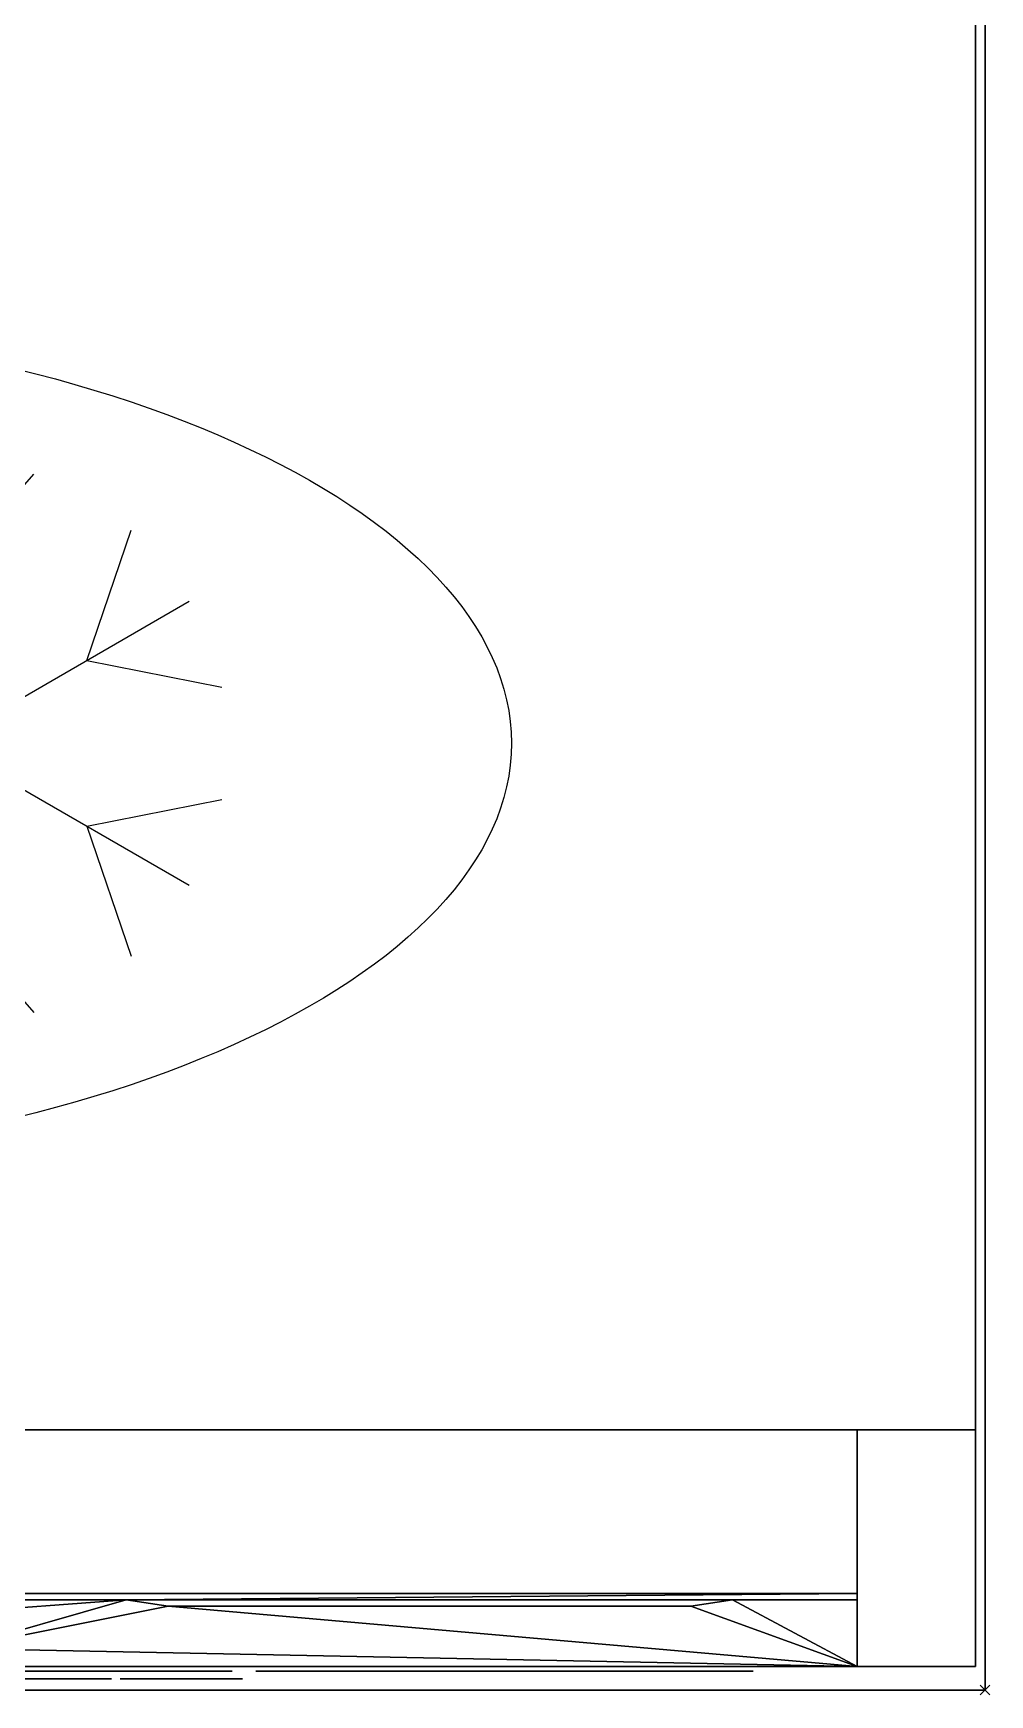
# Model space of a CAD drawing. Header units: millimetres. Extents: x -1 to 1800, y -1098 to 1.
# Drawn here: x 1598 to 1800, y -701 to -350 of the extents above; entities that cross this region are included whole.
import ezdxf

# ---------------------------------------------------------------- set-up
doc = ezdxf.new("R2010")
doc.units = ezdxf.units.MM
doc.header["$PDMODE"] = 3
doc.linetypes.add('NASCOSTA', pattern=[9.525, 6.35, -3.175])
for name, color, linetype in [('IQ_200_2D', 1, 'Continuous'), ('IQ_200_3D', 1, 'Continuous'), ('IQ_204_2D', 7, 'Continuous'), ('IQ_BLACK_3D', 250, 'Continuous'), ('IQ_BLUE_3D', 5, 'Continuous'), ('IQ_GRAY_3D', 9, 'Continuous'), ('IQ_INS_3D', 3, 'Continuous')]:
    doc.layers.add(name, color=color, linetype=linetype)

# ---------------------------------------------------------------- blocks, each defined once
blk = doc.blocks.new('hpp_elx_bi_bt_r')
at = {"layer": 'IQ_200_3D'}
mesh = blk.add_polyface(dxfattribs=at)
corners = [(369, -50, 47), (0, -50, 47), (0, 0, 47), (369, 0, 47)]
mesh.append_faces([[corners[k] for k in face] for face in [(0, 1, 2, 3)]])
mesh = blk.add_polyface(dxfattribs=at)
corners = [(369, 0, 675), (0, 0, 675), (0, -34.6, 675), (369, -34.6, 675)]
mesh.append_faces([[corners[k] for k in face] for face in [(0, 1, 2, 3)]])
mesh = blk.add_polyface(dxfattribs=at)
corners = [(369, -50, 568.83), (369, -50, 47), (369, 0, 47), (369, 0, 675), (369, -34.6, 675), (369, -34.6, 626.33)]
mesh.append_faces([[corners[k] for k in face] for face in [(3, 5, 0)]], dxfattribs={"vtx0": -1, "vtx2": -1})
mesh.append_faces([[corners[k] for k in face] for face in [(3, 4, 5)]], dxfattribs={"vtx2": -1})
mesh.append_faces([[corners[k] for k in face] for face in [(0, 1, 2, 3)]], dxfattribs={"vtx3": -1})
mesh = blk.add_polyface(dxfattribs=at)
corners = [(369, -34.6, 675), (0, -34.6, 675), (0, -34.6, 626.33), (369, -34.6, 626.33)]
mesh.append_faces([[corners[k] for k in face] for face in [(0, 1, 2, 3)]])
mesh = blk.add_polyface(dxfattribs=at)
corners = [(369, -50, 47), (0, -50, 47), (0, -50, 568.83), (369, -50, 568.83)]
mesh.append_faces([[corners[k] for k in face] for face in [(0, 1, 2, 3)]])
at = {"layer": 'IQ_BLACK_3D'}
mesh = blk.add_polyface(dxfattribs=at)
corners = [(131.95, -51, 235.56), (131.95, -51, 227.55), (236.98, -51, 227.55), (236.98, -51, 235.56)]
mesh.append_faces([[corners[k] for k in face] for face in [(0, 1, 2, 3)]])
mesh = blk.add_polyface(dxfattribs=at)
corners = [(131.95, -51, 223.55), (131.95, -51, 215.55), (236.98, -51, 215.55), (236.98, -51, 223.55)]
mesh.append_faces([[corners[k] for k in face] for face in [(0, 1, 2, 3)]])
mesh = blk.add_polyface(dxfattribs=at)
corners = [(131.95, -51, 211.55), (131.95, -51, 203.55), (236.98, -51, 203.55), (236.98, -51, 211.55)]
mesh.append_faces([[corners[k] for k in face] for face in [(0, 1, 2, 3)]])
mesh = blk.add_polyface(dxfattribs=at)
corners = [(131.95, -51, 199.54), (131.95, -51, 191.54), (236.98, -51, 191.54), (236.98, -51, 199.54)]
mesh.append_faces([[corners[k] for k in face] for face in [(0, 1, 2, 3)]])
mesh = blk.add_polyface(dxfattribs=at)
corners = [(131.95, -51, 187.54), (131.95, -51, 179.54), (236.98, -51, 179.54), (236.98, -51, 187.54)]
mesh.append_faces([[corners[k] for k in face] for face in [(0, 1, 2, 3)]])
mesh = blk.add_polyface(dxfattribs=at)
corners = [(131.95, -51, 175.54), (131.95, -51, 167.54), (236.98, -51, 167.54), (236.98, -51, 175.54)]
mesh.append_faces([[corners[k] for k in face] for face in [(0, 1, 2, 3)]])
mesh = blk.add_polyface(dxfattribs=at)
corners = [(131.95, -51, 163.53), (131.95, -51, 155.53), (236.98, -51, 155.53), (236.98, -51, 163.53)]
mesh.append_faces([[corners[k] for k in face] for face in [(0, 1, 2, 3)]])
mesh = blk.add_polyface(dxfattribs=at)
corners = [(131.95, -51, 151.53), (131.95, -51, 143.53), (236.98, -51, 143.53), (236.98, -51, 151.53)]
mesh.append_faces([[corners[k] for k in face] for face in [(0, 1, 2, 3)]])
mesh = blk.add_polyface(dxfattribs=at)
corners = [(131.95, -51, 139.53), (131.95, -51, 131.52), (236.98, -51, 131.52), (236.98, -51, 139.53)]
mesh.append_faces([[corners[k] for k in face] for face in [(0, 1, 2, 3)]])
mesh = blk.add_polyface(dxfattribs=at)
corners = [(131.95, -51, 127.52), (131.95, -51, 119.52), (236.98, -51, 119.52), (236.98, -51, 127.52)]
mesh.append_faces([[corners[k] for k in face] for face in [(0, 1, 2, 3)]])
mesh = blk.add_polyface(dxfattribs=at)
corners = [(131.95, -51, 115.52), (131.95, -51, 107.52), (236.98, -51, 107.52), (236.98, -51, 115.52)]
mesh.append_faces([[corners[k] for k in face] for face in [(0, 1, 2, 3)]])
mesh = blk.add_polyface(dxfattribs=at)
corners = [(131.95, -51, 103.52), (131.95, -51, 95.51), (236.98, -51, 95.51), (236.98, -51, 103.52)]
mesh.append_faces([[corners[k] for k in face] for face in [(0, 1, 2, 3)]])
mesh = blk.add_polyface(dxfattribs=at)
corners = [(131.95, -51, 91.51), (131.95, -51, 83.51), (236.98, -51, 83.51), (236.98, -51, 91.51)]
mesh.append_faces([[corners[k] for k in face] for face in [(0, 1, 2, 3)]])
mesh = blk.add_polyface(dxfattribs=at)
corners = [(131.95, -51, 79.51), (131.95, -51, 71.51), (236.98, -51, 71.51), (236.98, -51, 79.51)]
mesh.append_faces([[corners[k] for k in face] for face in [(0, 1, 2, 3)]])
mesh = blk.add_polyface(dxfattribs=at)
corners = [(131.95, -51, 67.51), (131.95, -51, 59.5), (236.98, -51, 59.5), (236.98, -51, 67.51)]
mesh.append_faces([[corners[k] for k in face] for face in [(0, 1, 2, 3)]])
mesh = blk.add_polyface(dxfattribs=at)
corners = [(131.98, -51, 461.62), (131.98, -51, 453.62), (237.02, -51, 453.62), (237.02, -51, 461.62)]
mesh.append_faces([[corners[k] for k in face] for face in [(0, 1, 2, 3)]])
mesh = blk.add_polyface(dxfattribs=at)
corners = [(131.98, -51, 449.62), (131.98, -51, 441.62), (237.02, -51, 441.62), (237.02, -51, 449.62)]
mesh.append_faces([[corners[k] for k in face] for face in [(0, 1, 2, 3)]])
mesh = blk.add_polyface(dxfattribs=at)
corners = [(131.98, -51, 437.61), (131.98, -51, 429.61), (237.02, -51, 429.61), (237.02, -51, 437.61)]
mesh.append_faces([[corners[k] for k in face] for face in [(0, 1, 2, 3)]])
mesh = blk.add_polyface(dxfattribs=at)
corners = [(131.98, -51, 425.61), (131.98, -51, 417.61), (237.02, -51, 417.61), (237.02, -51, 425.61)]
mesh.append_faces([[corners[k] for k in face] for face in [(0, 1, 2, 3)]])
mesh = blk.add_polyface(dxfattribs=at)
corners = [(131.98, -51, 413.61), (131.98, -51, 405.6), (237.02, -51, 405.6), (237.02, -51, 413.61)]
mesh.append_faces([[corners[k] for k in face] for face in [(0, 1, 2, 3)]])
mesh = blk.add_polyface(dxfattribs=at)
corners = [(131.98, -51, 401.6), (131.98, -51, 393.6), (237.02, -51, 393.6), (237.02, -51, 401.6)]
mesh.append_faces([[corners[k] for k in face] for face in [(0, 1, 2, 3)]])
mesh = blk.add_polyface(dxfattribs=at)
corners = [(131.98, -51, 389.6), (131.98, -51, 381.6), (237.02, -51, 381.6), (237.02, -51, 389.6)]
mesh.append_faces([[corners[k] for k in face] for face in [(0, 1, 2, 3)]])
mesh = blk.add_polyface(dxfattribs=at)
corners = [(131.98, -51, 557.65), (131.98, -51, 549.65), (237.02, -51, 549.65), (237.02, -51, 557.65)]
mesh.append_faces([[corners[k] for k in face] for face in [(0, 1, 2, 3)]])
mesh = blk.add_polyface(dxfattribs=at)
corners = [(131.98, -51, 545.65), (131.98, -51, 537.64), (237.02, -51, 537.64), (237.02, -51, 545.65)]
mesh.append_faces([[corners[k] for k in face] for face in [(0, 1, 2, 3)]])
mesh = blk.add_polyface(dxfattribs=at)
corners = [(131.98, -51, 533.64), (131.98, -51, 525.64), (237.02, -51, 525.64), (237.02, -51, 533.64)]
mesh.append_faces([[corners[k] for k in face] for face in [(0, 1, 2, 3)]])
mesh = blk.add_polyface(dxfattribs=at)
corners = [(131.98, -51, 521.64), (131.98, -51, 513.64), (237.02, -51, 513.64), (237.02, -51, 521.64)]
mesh.append_faces([[corners[k] for k in face] for face in [(0, 1, 2, 3)]])
mesh = blk.add_polyface(dxfattribs=at)
corners = [(131.98, -51, 509.64), (131.98, -51, 501.63), (237.02, -51, 501.63), (237.02, -51, 509.64)]
mesh.append_faces([[corners[k] for k in face] for face in [(0, 1, 2, 3)]])
mesh = blk.add_polyface(dxfattribs=at)
corners = [(131.98, -51, 497.63), (131.98, -51, 489.63), (237.02, -51, 489.63), (237.02, -51, 497.63)]
mesh.append_faces([[corners[k] for k in face] for face in [(0, 1, 2, 3)]])
mesh = blk.add_polyface(dxfattribs=at)
corners = [(131.98, -51, 485.63), (131.98, -51, 477.63), (237.02, -51, 477.63), (237.02, -51, 485.63)]
mesh.append_faces([[corners[k] for k in face] for face in [(0, 1, 2, 3)]])
mesh = blk.add_polyface(dxfattribs=at)
corners = [(131.98, -51, 473.62), (131.98, -51, 465.62), (237.02, -51, 465.62), (237.02, -51, 473.62)]
mesh.append_faces([[corners[k] for k in face] for face in [(0, 1, 2, 3)]])
mesh = blk.add_polyface(dxfattribs=at)
corners = [(242.02, -51, 557.65), (242.02, -51, 549.65), (347.05, -51, 549.65), (347.05, -51, 557.65)]
mesh.append_faces([[corners[k] for k in face] for face in [(0, 1, 2, 3)]])
mesh = blk.add_polyface(dxfattribs=at)
corners = [(242.02, -51, 545.65), (242.02, -51, 537.64), (347.05, -51, 537.64), (347.05, -51, 545.65)]
mesh.append_faces([[corners[k] for k in face] for face in [(0, 1, 2, 3)]])
mesh = blk.add_polyface(dxfattribs=at)
corners = [(242.02, -51, 533.64), (242.02, -51, 525.64), (347.05, -51, 525.64), (347.05, -51, 533.64)]
mesh.append_faces([[corners[k] for k in face] for face in [(0, 1, 2, 3)]])
mesh = blk.add_polyface(dxfattribs=at)
corners = [(242.02, -51, 521.64), (242.02, -51, 513.64), (347.05, -51, 513.64), (347.05, -51, 521.64)]
mesh.append_faces([[corners[k] for k in face] for face in [(0, 1, 2, 3)]])
mesh = blk.add_polyface(dxfattribs=at)
corners = [(242.02, -51, 509.64), (242.02, -51, 501.63), (347.05, -51, 501.63), (347.05, -51, 509.64)]
mesh.append_faces([[corners[k] for k in face] for face in [(0, 1, 2, 3)]])
mesh = blk.add_polyface(dxfattribs=at)
corners = [(242.02, -51, 497.63), (242.02, -51, 489.63), (347.05, -51, 489.63), (347.05, -51, 497.63)]
mesh.append_faces([[corners[k] for k in face] for face in [(0, 1, 2, 3)]])
mesh = blk.add_polyface(dxfattribs=at)
corners = [(242.02, -51, 485.63), (242.02, -51, 477.63), (347.05, -51, 477.63), (347.05, -51, 485.63)]
mesh.append_faces([[corners[k] for k in face] for face in [(0, 1, 2, 3)]])
mesh = blk.add_polyface(dxfattribs=at)
corners = [(242.02, -51, 473.62), (242.02, -51, 465.62), (347.05, -51, 465.62), (347.05, -51, 473.62)]
mesh.append_faces([[corners[k] for k in face] for face in [(0, 1, 2, 3)]])
mesh = blk.add_polyface(dxfattribs=at)
corners = [(242.02, -51, 461.62), (242.02, -51, 453.62), (347.05, -51, 453.62), (347.05, -51, 461.62)]
mesh.append_faces([[corners[k] for k in face] for face in [(0, 1, 2, 3)]])
mesh = blk.add_polyface(dxfattribs=at)
corners = [(242.02, -51, 449.62), (242.02, -51, 441.62), (347.05, -51, 441.62), (347.05, -51, 449.62)]
mesh.append_faces([[corners[k] for k in face] for face in [(0, 1, 2, 3)]])
mesh = blk.add_polyface(dxfattribs=at)
corners = [(242.02, -51, 437.61), (242.02, -51, 429.61), (347.05, -51, 429.61), (347.05, -51, 437.61)]
mesh.append_faces([[corners[k] for k in face] for face in [(0, 1, 2, 3)]])
mesh = blk.add_polyface(dxfattribs=at)
corners = [(242.02, -51, 425.61), (242.02, -51, 417.61), (347.05, -51, 417.61), (347.05, -51, 425.61)]
mesh.append_faces([[corners[k] for k in face] for face in [(0, 1, 2, 3)]])
mesh = blk.add_polyface(dxfattribs=at)
corners = [(242.02, -51, 413.61), (242.02, -51, 405.6), (347.05, -51, 405.6), (347.05, -51, 413.61)]
mesh.append_faces([[corners[k] for k in face] for face in [(0, 1, 2, 3)]])
mesh = blk.add_polyface(dxfattribs=at)
corners = [(242.02, -51, 401.6), (242.02, -51, 393.6), (347.05, -51, 393.6), (347.05, -51, 401.6)]
mesh.append_faces([[corners[k] for k in face] for face in [(0, 1, 2, 3)]])
mesh = blk.add_polyface(dxfattribs=at)
corners = [(242.02, -51, 389.6), (242.02, -51, 381.6), (347.05, -51, 381.6), (347.05, -51, 389.6)]
mesh.append_faces([[corners[k] for k in face] for face in [(0, 1, 2, 3)]])
mesh = blk.add_polyface(dxfattribs=at)
corners = [(242.02, -51, 377.6), (242.02, -51, 369.59), (347.05, -51, 369.59), (347.05, -51, 377.6)]
mesh.append_faces([[corners[k] for k in face] for face in [(0, 1, 2, 3)]])
mesh = blk.add_polyface(dxfattribs=at)
corners = [(242.02, -51, 247.56), (242.02, -51, 239.56), (347.05, -51, 239.56), (347.05, -51, 247.56)]
mesh.append_faces([[corners[k] for k in face] for face in [(0, 1, 2, 3)]])
mesh = blk.add_polyface(dxfattribs=at)
corners = [(242.02, -51, 235.56), (242.02, -51, 227.55), (347.05, -51, 227.55), (347.05, -51, 235.56)]
mesh.append_faces([[corners[k] for k in face] for face in [(0, 1, 2, 3)]])
mesh = blk.add_polyface(dxfattribs=at)
corners = [(242.02, -51, 223.55), (242.02, -51, 215.55), (347.05, -51, 215.55), (347.05, -51, 223.55)]
mesh.append_faces([[corners[k] for k in face] for face in [(0, 1, 2, 3)]])
mesh = blk.add_polyface(dxfattribs=at)
corners = [(242.02, -51, 211.55), (242.02, -51, 203.55), (347.05, -51, 203.55), (347.05, -51, 211.55)]
mesh.append_faces([[corners[k] for k in face] for face in [(0, 1, 2, 3)]])
mesh = blk.add_polyface(dxfattribs=at)
corners = [(242.02, -51, 199.54), (242.02, -51, 191.54), (347.05, -51, 191.54), (347.05, -51, 199.54)]
mesh.append_faces([[corners[k] for k in face] for face in [(0, 1, 2, 3)]])
mesh = blk.add_polyface(dxfattribs=at)
corners = [(242.02, -51, 187.54), (242.02, -51, 179.54), (347.05, -51, 179.54), (347.05, -51, 187.54)]
mesh.append_faces([[corners[k] for k in face] for face in [(0, 1, 2, 3)]])
mesh = blk.add_polyface(dxfattribs=at)
corners = [(242.02, -51, 175.54), (242.02, -51, 167.54), (347.05, -51, 167.54), (347.05, -51, 175.54)]
mesh.append_faces([[corners[k] for k in face] for face in [(0, 1, 2, 3)]])
mesh = blk.add_polyface(dxfattribs=at)
corners = [(242.02, -51, 163.53), (242.02, -51, 155.53), (347.05, -51, 155.53), (347.05, -51, 163.53)]
mesh.append_faces([[corners[k] for k in face] for face in [(0, 1, 2, 3)]])
mesh = blk.add_polyface(dxfattribs=at)
corners = [(242.02, -51, 151.53), (242.02, -51, 143.53), (347.05, -51, 143.53), (347.05, -51, 151.53)]
mesh.append_faces([[corners[k] for k in face] for face in [(0, 1, 2, 3)]])
mesh = blk.add_polyface(dxfattribs=at)
corners = [(242.02, -51, 139.53), (242.02, -51, 131.52), (347.05, -51, 131.52), (347.05, -51, 139.53)]
mesh.append_faces([[corners[k] for k in face] for face in [(0, 1, 2, 3)]])
mesh = blk.add_polyface(dxfattribs=at)
corners = [(242.02, -51, 127.52), (242.02, -51, 119.52), (347.05, -51, 119.52), (347.05, -51, 127.52)]
mesh.append_faces([[corners[k] for k in face] for face in [(0, 1, 2, 3)]])
mesh = blk.add_polyface(dxfattribs=at)
corners = [(242.02, -51, 115.52), (242.02, -51, 107.52), (347.05, -51, 107.52), (347.05, -51, 115.52)]
mesh.append_faces([[corners[k] for k in face] for face in [(0, 1, 2, 3)]])
mesh = blk.add_polyface(dxfattribs=at)
corners = [(242.02, -51, 103.52), (242.02, -51, 95.51), (347.05, -51, 95.51), (347.05, -51, 103.52)]
mesh.append_faces([[corners[k] for k in face] for face in [(0, 1, 2, 3)]])
mesh = blk.add_polyface(dxfattribs=at)
corners = [(242.02, -51, 91.51), (242.02, -51, 83.51), (347.05, -51, 83.51), (347.05, -51, 91.51)]
mesh.append_faces([[corners[k] for k in face] for face in [(0, 1, 2, 3)]])
mesh = blk.add_polyface(dxfattribs=at)
corners = [(242.02, -51, 79.51), (242.02, -51, 71.51), (347.05, -51, 71.51), (347.05, -51, 79.51)]
mesh.append_faces([[corners[k] for k in face] for face in [(0, 1, 2, 3)]])
mesh = blk.add_polyface(dxfattribs=at)
corners = [(242.02, -51, 67.51), (242.02, -51, 59.5), (347.05, -51, 59.5), (347.05, -51, 67.51)]
mesh.append_faces([[corners[k] for k in face] for face in [(0, 1, 2, 3)]])
at = {"layer": 'IQ_BLUE_3D'}
mesh = blk.add_polyface(dxfattribs=at)
corners = [(369, -35.97, 621.21), (369, -34.6, 626.33), (0, -34.6, 626.33), (0, -35.97, 621.21), (214.63, -35.97, 621.21), (223.47, -37.29, 616.28), (333.85, -37.29, 616.28), (342.69, -35.97, 621.21)]
mesh.append_faces([[corners[k] for k in face] for face in [(5, 6, 7, 4), (2, 3, 4, 1)]], dxfattribs={"vtx2": -1})
mesh.append_faces([[corners[k] for k in face] for face in [(7, 0, 1, 4)]], dxfattribs={"vtx2": -1, "vtx3": -1})
at = {"layer": 'IQ_GRAY_3D'}
mesh = blk.add_polyface(dxfattribs=at)
corners = [(369, -35.97, 621.21), (342.69, -35.97, 621.21), (333.85, -37.29, 616.28), (223.47, -37.29, 616.28), (214.63, -35.97, 621.21), (0, -35.97, 621.21), (0, -50, 568.83), (369, -50, 568.83), (56.07, -38.59, 611.42), (178.75, -38.59, 611.42), (178.75, -46.23, 582.9), (56.07, -46.23, 582.9)]
mesh.append_faces([[corners[k] for k in face] for face in [(2, 7, 1), (4, 10, 3), (8, 5, 11), (6, 11, 5)]], dxfattribs={"vtx0": -1, "vtx1": -1})
mesh.append_faces([[corners[k] for k in face] for face in [(7, 3, 10)]], dxfattribs={"vtx0": -1, "vtx1": -1, "vtx2": -1})
mesh.append_faces([[corners[k] for k in face] for face in [(7, 2, 3)]], dxfattribs={"vtx0": -1, "vtx2": -1})
mesh.append_faces([[corners[k] for k in face] for face in [(9, 10, 4)]], dxfattribs={"vtx1": -1, "vtx2": -1})
mesh.append_faces([[corners[k] for k in face] for face in [(8, 9, 4, 5), (10, 11, 6, 7)]], dxfattribs={"vtx1": -1, "vtx3": -1})
mesh.append_faces([[corners[k] for k in face] for face in [(7, 0, 1)]], dxfattribs={"vtx2": -1})
mesh = blk.add_polyface(dxfattribs=at)
corners = [(211.5, -52.64, 350.77), (157.43, -52.64, 350.77), (157.43, -52.64, 296.77), (211.5, -52.64, 296.77), (191.68, -52.64, 299.53), (191.68, -52.64, 348.12), (197.56, -52.64, 345.46), (202.58, -52.64, 341.4), (206.42, -52.64, 336.21), (208.82, -52.64, 330.22), (209.64, -52.64, 323.82), (208.82, -52.64, 317.42), (206.42, -52.64, 311.43), (202.58, -52.64, 306.24), (197.56, -52.64, 302.19), (189.21, -52.64, 344.6), (187.75, -52.64, 339.55), (185.19, -52.64, 334.96), (181.67, -52.64, 331.06), (177.37, -52.64, 328.04), (172.5, -52.64, 326.07), (167.31, -52.64, 325.23), (159.27, -52.64, 325.23), (160.38, -52.64, 331.22), (162.9, -52.64, 336.76), (166.7, -52.64, 341.52), (171.54, -52.64, 345.22), (177.13, -52.64, 347.64), (183.14, -52.64, 348.62), (189.21, -52.64, 348.12), (167.31, -52.64, 322.41), (172.5, -52.64, 321.58), (177.37, -52.64, 319.6), (181.67, -52.64, 316.58), (185.19, -52.64, 312.68), (187.75, -52.64, 308.09), (189.21, -52.64, 303.05), (189.21, -52.64, 298.9), (183.1, -52.64, 298.57), (177.09, -52.64, 299.7), (171.51, -52.64, 302.22), (166.7, -52.64, 306), (162.92, -52.64, 310.82), (160.4, -52.64, 316.4), (159.27, -52.64, 322.41)]
mesh.append_faces([[corners[k] for k in face] for face in [(14, 3, 13), (41, 2, 40), (39, 2, 38), (9, 0, 8), (7, 0, 6), (6, 0, 5), (15, 5, 29), (21, 30, 20), (24, 1, 23)]], dxfattribs={"vtx0": -1, "vtx1": -1})
mesh.append_faces([[corners[k] for k in face] for face in [(4, 37, 3)]], dxfattribs={"vtx0": -1, "vtx1": -1, "vtx2": -1})
mesh.append_faces([[corners[k] for k in face] for face in [(3, 14, 4), (3, 37, 38, 2), (4, 36, 37), (17, 33, 34, 16), (3, 10, 11), (2, 41, 42), (2, 42, 43), (19, 32, 33, 18), (19, 31, 32), (20, 30, 31, 19), (0, 7, 8), (16, 4, 5, 15), (10, 3, 0), (1, 25, 26), (28, 0, 1)]], dxfattribs={"vtx0": -1, "vtx2": -1})
mesh.append_faces([[corners[k] for k in face] for face in [(12, 13, 3), (11, 12, 3), (39, 40, 2), (43, 44, 2), (9, 10, 0), (17, 18, 33), (22, 23, 1), (27, 28, 1), (26, 27, 1), (24, 25, 1), (34, 35, 16)]], dxfattribs={"vtx1": -1, "vtx2": -1})
mesh.append_faces([[corners[k] for k in face] for face in [(35, 36, 4, 16), (1, 2, 44, 22), (28, 29, 5, 0)]], dxfattribs={"vtx1": -1, "vtx2": -1, "vtx3": -1})
mesh.append_faces([[corners[k] for k in face] for face in [(44, 30, 21, 22)]], dxfattribs={"vtx1": -1, "vtx3": -1})
mesh = blk.add_polyface(dxfattribs=at)
corners = [(188.08, -52.64, 275.21), (188.59, -52.64, 275.71), (187.4, -52.64, 277.11), (188.46, -52.64, 278.42), (189.22, -52.64, 276.08), (189.95, -52.64, 276.31), (189.22, -52.64, 278.86), (187.84, -52.64, 277.83), (190.12, -52.64, 279.14), (190.8, -52.64, 276.38), (191.15, -52.64, 279.23), (192.05, -52.64, 279.16), (192.05, -52.64, 276.26), (195.07, -52.64, 267.45), (196.34, -52.64, 266.67), (196.91, -52.64, 269.59), (196.31, -52.64, 270.2), (194.01, -52.64, 268.47), (195.86, -52.64, 270.93), (195.58, -52.64, 271.77), (193.2, -52.64, 269.71), (192.69, -52.64, 271.13), (195.48, -52.64, 272.68), (192.69, -52.64, 274.24), (192.5, -52.64, 272.68), (196.31, -52.64, 275.17), (196.91, -52.64, 275.78), (195.07, -52.64, 277.92), (194.01, -52.64, 276.9), (195.86, -52.64, 274.44), (193.2, -52.64, 275.66), (195.58, -52.64, 273.6), (189.52, -52.64, 252.83), (190.07, -52.64, 253.15), (189.06, -52.64, 253.92), (188.82, -52.64, 253.77), (190.28, -52.64, 253.52), (189.14, -52.64, 254.01), (190.41, -52.64, 253.93), (189.2, -52.64, 254.11), (188.93, -52.64, 252.62), (188.54, -52.64, 253.68), (189.24, -52.64, 254.23), (190.44, -52.64, 254.35), (190.39, -52.64, 254.77), (189.25, -52.64, 254.35), (190.25, -52.64, 255.17), (189.22, -52.64, 254.47), (189.18, -52.64, 254.58), (189.99, -52.64, 255.5), (189.1, -52.64, 254.68), (189.67, -52.64, 255.77), (189.01, -52.64, 254.75), (188.4, -52.64, 255.09), (189.31, -52.64, 255.99), (188.64, -52.64, 256.28), (188.26, -52.64, 253.65), (187.8, -52.64, 252.55), (188.3, -52.64, 252.52), (187.98, -52.64, 253.69), (187.31, -52.64, 252.67), (187.71, -52.64, 253.8), (187.75, -52.64, 255.35), (187.96, -52.64, 256.54), (187.44, -52.64, 253.91), (189.05, -52.64, 257.3), (189.28, -52.64, 257.07), (189.89, -52.64, 258.05), (189.54, -52.64, 258.36), (187.27, -52.64, 255.57), (187.83, -52.64, 256.59), (188.77, -52.64, 257.47), (189.13, -52.64, 258.58), (188.46, -52.64, 257.58), (188.69, -52.64, 258.71), (188.22, -52.64, 258.75), (188.13, -52.64, 257.61), (187.72, -52.64, 258.67), (188, -52.64, 257.6), (187.87, -52.64, 257.56), (190.17, -52.64, 257.68), (187.73, -52.64, 256.67), (187.64, -52.64, 256.77), (186.85, -52.64, 255.89), (186.38, -52.64, 256.83), (187.58, -52.64, 256.89), (187.56, -52.64, 257.02), (187.24, -52.64, 258.49), (187.76, -52.64, 257.49), (186.81, -52.64, 258.22), (187.67, -52.64, 257.4)]
mesh.append_faces([[corners[k] for k in face] for face in [(67, 66, 80)]], dxfattribs={"vtx0": -1})
mesh.append_faces([[corners[k] for k in face] for face in [(29, 30, 31), (47, 46, 48), (40, 41, 58), (64, 60, 61), (81, 69, 70), (54, 52, 51)]], dxfattribs={"vtx0": -1, "vtx1": -1})
mesh.append_faces([[corners[k] for k in face] for face in [(3, 4, 5, 6), (2, 1, 4, 7), (23, 22, 31, 30), (48, 46, 49, 50), (51, 52, 50, 49), (56, 57, 58, 41), (57, 56, 59, 60), (75, 76, 73, 74), (77, 78, 76, 75), (84, 85, 86), (87, 88, 79, 77), (89, 90, 88, 87)]], dxfattribs={"vtx0": -1, "vtx2": -1})
mesh.append_faces([[corners[k] for k in face] for face in [(22, 23, 24, 21)]], dxfattribs={"vtx0": -1, "vtx3": -1})
mesh.append_faces([[corners[k] for k in face] for face in [(0, 1, 2), (10, 8, 9, 11), (3, 7, 4), (59, 61, 60), (79, 78, 77)]], dxfattribs={"vtx1": -1, "vtx2": -1})
mesh.append_faces([[corners[k] for k in face] for face in [(8, 6, 5, 9), (13, 14, 15, 16), (17, 13, 16, 18), (18, 19, 20, 17), (21, 20, 19, 22), (25, 26, 27, 28), (29, 25, 28, 30), (32, 33, 34, 35), (33, 36, 37, 34), (36, 38, 39, 37), (40, 32, 35, 41), (42, 39, 38, 43), (43, 44, 45, 42), (44, 46, 47, 45), (53, 52, 54, 55), (62, 53, 55, 63), (65, 66, 67, 68), (69, 62, 63, 70), (71, 65, 68, 72), (73, 71, 72, 74), (81, 82, 83, 69)]], dxfattribs={"vtx1": -1, "vtx3": -1})
mesh.append_faces([[corners[k] for k in face] for face in [(9, 12, 11)]], dxfattribs={"vtx2": -1})
mesh = blk.add_polyface(dxfattribs=at)
corners = [(200.96, -52.64, 266.18), (202.4, -52.64, 266.67), (201.11, -52.64, 269.13), (200.29, -52.64, 268.84), (203.68, -52.64, 267.45), (201.84, -52.64, 269.59), (199.38, -52.64, 266.01), (199.38, -52.64, 268.74), (198.46, -52.64, 268.84), (202.44, -52.64, 270.2), (204.74, -52.64, 268.47), (202.89, -52.64, 270.93), (203.18, -52.64, 271.77), (205.55, -52.64, 269.71), (206.07, -52.64, 271.13), (203.28, -52.64, 272.68), (197.63, -52.64, 269.13), (197.79, -52.64, 266.18), (196.34, -52.64, 266.67), (196.91, -52.64, 269.59), (206.25, -52.64, 272.68), (206.07, -52.64, 274.24), (205.55, -52.64, 275.66), (203.18, -52.64, 273.6), (202.44, -52.64, 275.17), (202.89, -52.64, 274.44), (204.74, -52.64, 276.9), (203.68, -52.64, 277.92), (201.84, -52.64, 275.78), (202.4, -52.64, 278.69), (201.11, -52.64, 276.24), (200.96, -52.64, 279.19), (199.38, -52.64, 279.36), (200.29, -52.64, 276.53), (196.91, -52.64, 275.78), (197.63, -52.64, 276.24), (196.34, -52.64, 278.69), (195.07, -52.64, 277.92), (198.46, -52.64, 276.53), (199.38, -52.64, 276.63), (197.79, -52.64, 279.19), (195.56, -52.64, 258.65), (195.56, -52.64, 252.62), (196.8, -52.64, 252.62), (196.8, -52.64, 258.65), (206.47, -52.64, 254.31), (206.08, -52.64, 254.01), (206.71, -52.64, 252.93), (207.36, -52.64, 253.42), (205.63, -52.64, 253.83), (205.96, -52.64, 252.61), (205.15, -52.64, 252.51), (207.85, -52.64, 254.07), (206.77, -52.64, 254.7), (208.17, -52.64, 254.83), (206.95, -52.64, 255.15), (205.15, -52.64, 253.76), (204.34, -52.64, 252.61), (204.66, -52.64, 253.83), (203.58, -52.64, 252.93), (203.82, -52.64, 254.31), (202.93, -52.64, 253.42), (204.21, -52.64, 254.01), (203.52, -52.64, 254.7), (202.44, -52.64, 254.07), (203.34, -52.64, 255.15), (202.12, -52.64, 254.83), (203.27, -52.64, 255.63), (202.02, -52.64, 255.63), (208.17, -52.64, 256.44), (207.85, -52.64, 257.2), (206.95, -52.64, 256.12), (207.02, -52.64, 255.63), (206.77, -52.64, 256.57), (207.36, -52.64, 257.85), (206.47, -52.64, 256.96), (206.71, -52.64, 258.34), (206.08, -52.64, 257.26), (205.63, -52.64, 257.44), (205.96, -52.64, 258.66), (205.15, -52.64, 257.51), (205.15, -52.64, 258.76), (204.66, -52.64, 257.44), (203.52, -52.64, 256.57), (202.44, -52.64, 257.2), (202.12, -52.64, 256.44), (203.34, -52.64, 256.12), (203.82, -52.64, 256.96), (202.93, -52.64, 257.85), (204.34, -52.64, 258.66), (204.21, -52.64, 257.26), (203.58, -52.64, 258.34)]
mesh.append_faces([[corners[k] for k in face] for face in [(41, 42, 43, 44)]])
mesh.append_faces([[corners[k] for k in face] for face in [(50, 49, 51), (71, 70, 73), (80, 81, 82)]], dxfattribs={"vtx0": -1, "vtx1": -1})
mesh.append_faces([[corners[k] for k in face] for face in [(6, 7, 8), (9, 4, 10, 11), (12, 13, 14, 15), (13, 12, 11, 10), (4, 9, 5), (32, 39, 33), (54, 55, 53, 52), (56, 57, 51, 49), (57, 56, 58, 59), (60, 61, 59, 62), (59, 58, 62), (63, 64, 61, 60), (65, 66, 64, 63), (66, 65, 67, 68), (74, 75, 73, 70), (76, 77, 75, 74), (83, 84, 85, 86), (68, 67, 86, 85), (89, 90, 82, 81), (90, 89, 91)]], dxfattribs={"vtx0": -1, "vtx2": -1})
mesh.append_faces([[corners[k] for k in face] for face in [(20, 21, 15, 14)]], dxfattribs={"vtx1": -1, "vtx2": -1})
mesh.append_faces([[corners[k] for k in face] for face in [(0, 1, 2, 3), (1, 4, 5, 2), (6, 0, 3, 7), (8, 16, 17, 6), (18, 17, 16, 19), (21, 22, 23, 15), (24, 25, 26, 27), (25, 23, 22, 26), (28, 24, 27, 29), (30, 28, 29, 31), (31, 32, 33, 30), (34, 35, 36, 37), (38, 39, 32, 40), (40, 36, 35, 38), (45, 46, 47, 48), (46, 49, 50, 47), (48, 52, 53, 45), (69, 70, 71, 72), (78, 77, 76, 79), (80, 78, 79, 81), (83, 87, 88, 84), (91, 88, 87, 90)]], dxfattribs={"vtx1": -1, "vtx3": -1})
mesh = blk.add_polyface(dxfattribs=at)
corners = [(208.1, -52.64, 266.39), (211.1, -52.64, 266.39), (208.1, -52.64, 275.87), (211.1, -52.64, 283.81), (208.1, -52.64, 283.81), (222.04, -52.64, 266.65), (220.96, -52.64, 269.34), (220.58, -52.64, 269.1), (221.14, -52.64, 266.32), (220.14, -52.64, 268.94), (220.17, -52.64, 266.13), (222.85, -52.64, 267.11), (221.28, -52.64, 269.65), (221.55, -52.64, 270.03), (223.55, -52.64, 267.71), (224.13, -52.64, 268.44), (224.57, -52.64, 269.31), (219.67, -52.64, 268.84), (219.14, -52.64, 266.06), (219.16, -52.64, 268.81), (218.18, -52.64, 268.94), (217.15, -52.64, 266.32), (218.12, -52.64, 266.12), (218.65, -52.64, 268.84), (217.37, -52.64, 269.34), (215.45, -52.64, 267.1), (216.26, -52.64, 266.64), (217.75, -52.64, 269.1), (214.76, -52.64, 267.68), (217.04, -52.64, 269.64), (216.78, -52.64, 270.03), (214.19, -52.64, 268.4), (213.75, -52.64, 269.26), (224.84, -52.64, 270.31), (221.75, -52.64, 270.49), (221.87, -52.64, 271.04), (224.94, -52.64, 271.46), (224.94, -52.64, 278.98), (221.91, -52.64, 271.66), (221.91, -52.64, 278.98), (216.58, -52.64, 270.48), (213.48, -52.64, 270.25), (216.46, -52.64, 271.02), (213.39, -52.64, 271.38), (216.41, -52.64, 271.63), (213.39, -52.64, 278.98), (216.41, -52.64, 278.98), (235.94, -52.64, 266.39), (239.16, -52.64, 266.39), (236.28, -52.64, 270.41), (232.74, -52.64, 270.84), (234.39, -52.64, 273.06), (231.09, -52.64, 273.03), (228.49, -52.64, 269.41), (226.32, -52.64, 266.39), (229.54, -52.64, 266.39), (232.74, -52.64, 275.21), (236.73, -52.64, 276.25), (235.47, -52.64, 278.98), (238.74, -52.64, 278.98), (228.61, -52.64, 276.43), (229.99, -52.64, 278.98), (226.74, -52.64, 278.98), (206.95, -52.64, 255.15), (208.17, -52.64, 254.83), (208.27, -52.64, 255.63), (207.02, -52.64, 255.63), (208.17, -52.64, 256.44), (217.46, -52.64, 252.62), (218.66, -52.64, 252.62), (217.41, -52.64, 254.74), (214.7, -52.64, 256.41), (213.45, -52.64, 252.62), (214.7, -52.64, 252.62), (213.45, -52.64, 258.65), (218.66, -52.64, 258.65), (217.41, -52.64, 258.65), (214.66, -52.64, 258.65), (227.72, -52.64, 253.92), (228.31, -52.64, 252.62), (229.64, -52.64, 252.62), (227.16, -52.64, 255.16), (223.58, -52.64, 252.62), (224.91, -52.64, 252.62), (225.49, -52.64, 253.92), (226.05, -52.64, 255.16), (227, -52.64, 258.65), (226.61, -52.64, 256.39), (226.21, -52.64, 258.65), (235.79, -52.64, 253.76), (234.55, -52.64, 252.62), (238.1, -52.64, 252.62), (238.1, -52.64, 253.76), (235.79, -52.64, 258.65), (234.55, -52.64, 258.65)]
mesh.append_faces([[corners[k] for k in face] for face in [(45, 44, 46), (70, 69, 75, 76), (89, 90, 91, 92)]], dxfattribs={"vtx0": -1})
mesh.append_faces([[corners[k] for k in face] for face in [(29, 25, 24)]], dxfattribs={"vtx0": -1, "vtx1": -1})
mesh.append_faces([[corners[k] for k in face] for face in [(56, 52, 51)]], dxfattribs={"vtx0": -1, "vtx1": -1, "vtx2": -1})
mesh.append_faces([[corners[k] for k in face] for face in [(50, 51, 52, 53)]], dxfattribs={"vtx0": -1, "vtx1": -1, "vtx3": -1})
mesh.append_faces([[corners[k] for k in face] for face in [(5, 6, 7, 8), (9, 10, 8, 7), (6, 5, 11, 12), (17, 18, 10, 9), (12, 11, 14, 13), (18, 17, 19), (20, 21, 22, 23), (24, 25, 26, 27), (27, 26, 21, 20), (23, 22, 18, 19), (32, 30, 40, 41), (42, 43, 41, 40), (44, 45, 43, 42), (50, 49, 51), (56, 51, 57, 58), (63, 64, 65, 66), (66, 65, 67), (86, 87, 81, 80), (87, 86, 88), (85, 84, 78, 81)]], dxfattribs={"vtx0": -1, "vtx2": -1})
mesh.append_faces([[corners[k] for k in face] for face in [(13, 14, 15, 16)]], dxfattribs={"vtx0": -1, "vtx3": -1})
mesh.append_faces([[corners[k] for k in face] for face in [(0, 1, 2), (39, 38, 37), (59, 58, 57)]], dxfattribs={"vtx1": -1})
mesh.append_faces([[corners[k] for k in face] for face in [(31, 28, 30, 32), (68, 69, 70, 71), (77, 74, 71, 70)]], dxfattribs={"vtx1": -1, "vtx2": -1})
mesh.append_faces([[corners[k] for k in face] for face in [(28, 25, 29, 30), (16, 33, 34, 13), (35, 34, 33, 36), (36, 37, 38, 35), (60, 52, 56, 61), (88, 82, 85, 87)]], dxfattribs={"vtx1": -1, "vtx3": -1})
mesh.append_faces([[corners[k] for k in face] for face in [(3, 4, 2, 1), (47, 48, 49, 50), (61, 62, 60), (72, 73, 71, 74)]], dxfattribs={"vtx2": -1})
mesh.append_faces([[corners[k] for k in face] for face in [(78, 79, 80, 81), (82, 83, 84, 85)]], dxfattribs={"vtx2": -1, "vtx3": -1})
mesh.append_faces([[corners[k] for k in face] for face in [(53, 54, 55, 50), (89, 93, 94, 90)]], dxfattribs={"vtx3": -1})
blk = doc.blocks.new('ice_freezer')
at = {"layer": 'IQ_204_2D'}
for p, q in [((80, 35), (99.12, 56.87)), ((110.31, 17.5), (119.7, 44.99)), ((28.04, -30), (131.96, 30)), ((28.04, 30), (131.96, -30)), ((110.31, 17.5), (138.81, 11.88)), ((110.31, -17.5), (138.81, -11.88)), ((110.31, -17.5), (119.7, -44.99)), ((80, -35), (99.12, -56.87))]:
    blk.add_line(p, q, dxfattribs=at)
blk.add_ellipse((0, 0), major_axis=(-200, 0), ratio=0.45, dxfattribs=at)

msp = doc.modelspace()

# ---------------------------------------------------------------- linework, layer by layer
at = {"layer": 'IQ_200_2D'}
msp.add_lwpolyline([(0, 0), (1799, 0), (1799, -700), (0, -700)], close=True, dxfattribs=at)
at = {"layer": 'IQ_200_3D'}
for points in [[(1799, -700, 850), (0, -700, 850), (0, 0, 850), (1799, 0, 850)], [(1799, 0, 900), (0, 0, 900), (0, -700, 900), (1799, -700, 900)], [(1797, -645, 150), (2, -645, 150), (2, 0, 150), (1797, 0, 150)], [(1799, -700, 850), (1799, 0, 850), (1799, 0, 900), (1799, -700, 900)], [(1797, -645, 198), (1797, -695, 198), (1772, -695, 198), (1772, -645, 198)], [(1772, -645, 850), (1772, -645, 198), (1772, -695, 198), (1772, -695, 850)], [(1772, -695, 850), (1772, -695, 198), (1797, -695, 198), (1797, -695, 850)], [(1799, -700, 900), (0, -700, 900), (0, -700, 850), (1799, -700, 850)]]:
    msp.add_3dface(points, dxfattribs=at)
for points, invisible_edges in [([(1797, -645, 198), (1797, 0, 850), (1797, -695, 850), (1797, -695, 198)], 1), ([(1797, 0, 150), (1797, 0, 850), (1797, -645, 198), (1797, -645, 150)], 2), ([(27, -645, 198), (2, -645, 198), (2, -645, 150), (1797, -645, 150)], 8), ([(1797, -645, 150), (1797, -645, 198), (1772, -645, 198), (27, -645, 198)], 12), ([(1772, -645, 198), (1772, -645, 850), (27, -645, 850), (27, -645, 198)], 8), ([(1772, -645, 198), (1772, -645, 850), (27, -645, 850), (27, -645, 198)], 4)]:
    msp.add_3dface(points, dxfattribs=dict(at, invisible_edges=invisible_edges))
at = {"layer": 'IQ_204_2D', "linetype": 'NASCOSTA', "ltscale": 10}
msp.add_line((2, -645), (1797, -645), dxfattribs=at)
at = {"layer": 'IQ_204_2D', "color": 7, "linetype": 'NASCOSTA', "ltscale": 10}
msp.add_lwpolyline([(2, 0), (1797, 0), (1797, -645), (2, -645)], close=True, dxfattribs=at)
at = {"layer": 'IQ_INS_3D'}
msp.add_point((1799, -700), dxfattribs=at)

# ---------------------------------------------------------------- block references
msp.add_blockref('hpp_elx_bi_bt_r', (1403, -645, 150))
at = {"layer": 'IQ_204_2D'}
msp.add_blockref('ice_freezer', (1499, -500), dxfattribs=at)

doc.saveas('drawing.dxf')
